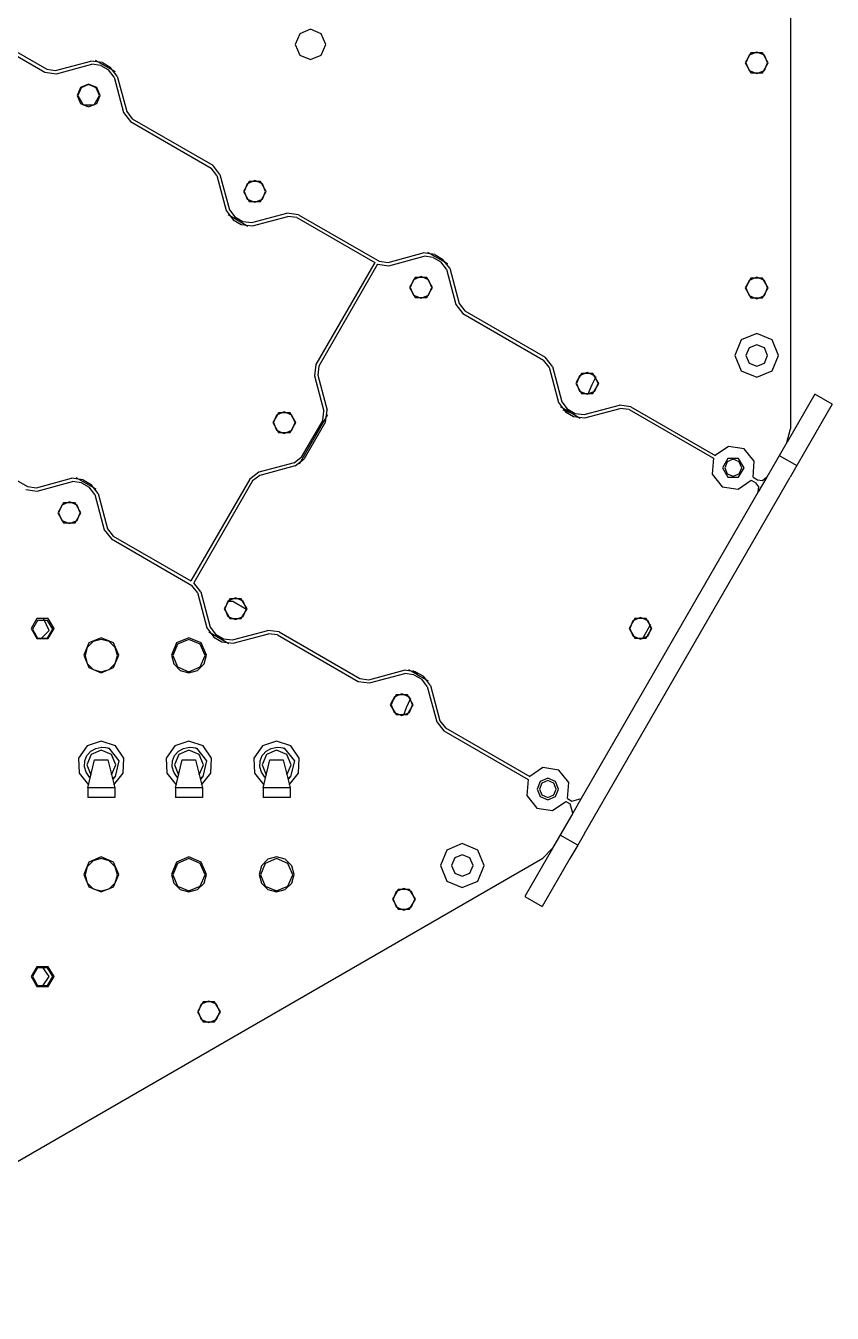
# Model space of a CAD drawing. Extents: x 0 to 85, y 10 to 110.
# Drawn here: x 55.59 to 85.49, y 10.91 to 58.62 of the extents above; entities that cross this region are included whole.
import ezdxf

# ---------------------------------------------------------------- set-up
doc = ezdxf.new("R2010")
doc.units = 0

msp = doc.modelspace()

# ---------------------------------------------------------------- linework, layer by layer
at = {"layer": 'Layer 1', "color": 7}
for points in [[(83.935525, 77.424974), (83.935525, 43.683233)], [(54.231585, 58.24006), (56.362802, 57.00975)], [(66.70593, 57.930189), (66.541178, 58.327936), (66.143431, 58.492688), (65.745684, 58.327936), (65.580931, 57.930189), (65.745684, 57.532442), (66.143431, 57.367689), (66.541178, 57.532442), (66.70593, 57.930189), (66.70593, 57.930189)], [(54.169144, 58.131846), (56.30036, 56.901535)], [(56.694853, 56.966093), (58.002158, 57.316401)], [(58.429031, 57.260122), (58.002195, 57.316317)], [(58.911794, 56.909208), (58.174666, 57.334922)], [(58.911794, 56.909208), (58.174666, 57.334922)], [(58.42893, 57.260045), (58.719707, 57.092299)], [(83.110873, 57.250909), (82.898373, 57.618969), (82.473373, 57.618969), (82.260873, 57.250909), (82.473373, 56.882848), (82.898373, 56.882848), (83.110873, 57.250909), (83.110873, 57.250909)], [(83.08587, 57.250909), (82.968175, 57.532764), (82.685873, 57.649383), (82.403571, 57.532764), (82.285877, 57.250909), (82.403571, 56.969054), (82.685873, 56.852435), (82.968175, 56.969054), (83.08587, 57.250909), (83.08587, 57.250909)], [(83.08587, 57.250909), (82.968175, 57.532764), (82.685873, 57.649383), (82.403571, 57.532764), (82.285877, 57.250909), (82.403571, 56.969054), (82.685873, 56.852435), (82.968175, 56.969054), (83.08587, 57.250909), (83.08587, 57.250909)], [(56.300281, 56.901445), (56.727116, 56.845253)], [(56.36278, 57.009699), (56.694763, 56.965993)], [(56.727132, 56.845179), (58.034437, 57.195487)], [(58.366531, 57.15187), (58.034548, 57.195577)], [(58.366489, 57.151831), (58.657265, 56.984085)], [(58.861171, 56.718325), (58.657329, 56.983976)], [(58.981911, 56.750678), (58.719829, 57.092231)], [(58.343179, 56.039521), (58.218365, 56.339428), (57.91818, 56.463572), (57.617996, 56.339428), (57.493182, 56.039521), (57.617996, 55.739614), (57.91818, 55.61547), (58.218365, 55.739614), (58.343179, 56.039521), (58.343179, 56.039521)], [(58.318181, 56.039521), (58.201024, 56.322364), (57.91818, 56.439521), (57.635337, 56.322364), (57.51818, 56.039521), (57.71818, 55.69311), (58.118181, 55.69311), (58.318181, 56.039521), (58.318181, 56.039521)], [(58.318181, 56.039521), (58.201024, 56.322364), (57.91818, 56.439521), (57.635337, 56.322364), (57.51818, 56.039521), (57.71818, 55.69311), (58.118181, 55.69311), (58.318181, 56.039521), (58.318181, 56.039521)], [(58.861259, 56.718444), (59.211567, 55.410874)], [(58.981909, 56.750723), (59.332217, 55.443154)], [(59.211495, 55.410896), (59.473581, 55.06934)], [(59.332238, 55.443246), (59.53608, 55.177594)], [(59.473504, 55.069298), (62.461704, 53.344217)], [(59.53621, 55.177512), (62.52441, 53.452431)], [(62.786371, 53.110796), (62.524289, 53.452352)], [(62.665632, 53.078446), (62.461789, 53.344098)], [(62.665698, 53.078575), (63.016006, 51.771006)], [(62.786348, 53.110854), (63.136655, 51.803285)], [(64.504687, 52.482171), (64.292187, 52.850231), (63.867188, 52.850231), (63.654688, 52.482171), (63.867188, 52.11411), (64.292187, 52.11411), (64.504687, 52.482171), (64.504687, 52.482171)], [(64.479687, 52.482171), (64.362367, 52.764716), (64.079687, 52.88171), (63.797008, 52.764716), (63.679688, 52.482171), (63.797008, 52.199626), (64.079687, 52.082631), (64.362367, 52.199626), (64.479687, 52.482171), (64.479687, 52.482171)], [(64.479687, 52.482171), (64.362367, 52.764716), (64.079687, 52.88171), (63.797008, 52.764716), (63.679688, 52.482171), (63.797008, 52.199626), (64.079687, 52.082631), (64.362367, 52.199626), (64.479687, 52.482171), (64.479687, 52.482171)], [(63.015958, 51.771014), (63.278041, 51.429461)], [(63.823248, 51.186807), (63.08612, 51.612521)], [(63.823248, 51.186807), (63.08612, 51.612521)], [(63.136698, 51.803367), (63.34054, 51.537715)], [(63.340649, 51.537644), (63.631426, 51.369898)], [(63.963213, 51.326242), (65.270782, 51.67655)], [(63.995756, 51.205328), (65.303061, 51.555636)], [(65.697589, 51.620247), (65.270753, 51.676439)], [(65.635086, 51.511993), (65.303103, 51.555699)], [(65.697554, 51.620194), (68.685755, 49.895113)], [(63.277943, 51.429429), (63.56872, 51.261684)], [(63.568839, 51.261567), (63.995674, 51.205375)], [(63.631338, 51.369822), (63.963321, 51.326115)], [(65.635113, 51.511979), (68.523036, 49.844577)], [(69.017806, 49.851192), (70.325111, 50.2015)], [(70.752045, 50.145427), (70.325212, 50.201621)], [(71.234747, 49.794571), (70.497619, 50.220021)], [(71.234747, 49.794571), (70.497619, 50.220021)], [(70.752148, 50.145408), (71.042925, 49.977663)], [(68.523036, 49.844577), (66.345518, 46.072682)], [(68.631515, 49.782136), (66.453733, 46.01024)], [(68.631401, 49.78216), (69.050133, 49.730555)], [(68.685797, 49.895002), (69.01778, 49.851295)], [(69.050086, 49.730542), (70.357655, 50.08085)], [(70.689545, 50.037173), (70.357562, 50.080879)], [(70.689442, 50.037194), (70.980219, 49.869184)], [(71.184188, 49.603629), (70.980346, 49.869281)], [(71.304928, 49.63598), (71.042845, 49.977533)], [(71.304862, 49.636086), (71.65517, 48.328517)], [(70.666196, 48.924823), (70.453696, 49.292884), (70.028696, 49.292884), (69.816196, 48.924823), (70.028696, 48.556763), (70.453696, 48.556763), (70.666196, 48.924823), (70.666196, 48.924823)], [(70.641195, 48.924823), (70.523876, 49.207368), (70.241196, 49.324363), (69.958516, 49.207368), (69.841197, 48.924823), (69.958516, 48.642278), (70.241196, 48.525284), (70.523876, 48.642278), (70.641195, 48.924823), (70.641195, 48.924823)], [(70.641195, 48.924823), (70.523876, 49.207368), (70.241196, 49.324363), (69.958516, 49.207368), (69.841197, 48.924823), (69.958516, 48.642278), (70.241196, 48.525284), (70.523876, 48.642278), (70.641195, 48.924823), (70.641195, 48.924823)], [(71.184212, 49.603542), (71.53452, 48.296238)], [(83.110873, 48.904943), (82.898373, 49.273003), (82.473373, 49.273003), (82.260873, 48.904943), (82.473373, 48.536882), (82.898373, 48.536882), (83.110873, 48.904943), (83.110873, 48.904943)], [(83.08587, 48.904943), (82.968175, 49.186798), (82.685873, 49.303416), (82.403571, 49.186798), (82.285877, 48.904943), (82.403571, 48.623087), (82.685873, 48.506469), (82.968175, 48.623087), (83.08587, 48.904943), (83.08587, 48.904943)], [(83.08587, 48.904943), (82.968175, 49.186798), (82.685873, 49.303416), (82.403571, 49.186798), (82.285877, 48.904943), (82.403571, 48.623087), (82.685873, 48.506469), (82.968175, 48.623087), (83.08587, 48.904943), (83.08587, 48.904943)], [(71.534512, 48.296198), (71.796595, 47.954645)], [(71.655252, 48.328551), (71.859094, 48.062897)], [(71.796722, 47.954661), (74.783599, 46.229315)], [(71.859163, 48.062875), (74.847099, 46.33753)], [(83.498355, 46.404945), (83.259455, 46.977773), (82.68586, 47.214821), (82.112264, 46.977773), (81.873365, 46.404945), (82.112264, 45.832118), (82.68586, 45.595069), (83.259455, 45.832118), (83.498355, 46.404945), (83.498355, 46.404945)], [(83.08587, 46.404945), (82.968175, 46.686801), (82.685873, 46.803419), (82.403571, 46.686801), (82.285877, 46.404945), (82.403571, 46.12309), (82.685873, 46.006472), (82.968175, 46.12309), (83.08587, 46.404945), (83.08587, 46.404945)], [(83.08587, 46.404945), (82.968175, 46.686801), (82.685873, 46.803419), (82.403571, 46.686801), (82.285877, 46.404945), (82.403571, 46.12309), (82.685873, 46.006472), (82.968175, 46.12309), (83.08587, 46.404945), (83.08587, 46.404945)], [(75.10938, 45.996101), (74.847311, 46.337654)], [(66.345415, 46.072716), (66.28922, 45.645881)], [(66.453669, 46.010217), (66.409963, 45.678234)], [(74.988651, 45.963748), (74.784816, 46.2294)], [(74.987328, 45.963674), (75.339223, 44.656369)], [(75.109036, 45.996218), (75.460932, 44.688648)], [(66.289162, 45.64591), (66.63947, 44.33834)], [(66.410076, 45.678189), (66.760384, 44.370884)], [(76.827714, 45.367476), (76.615215, 45.735536), (76.190215, 45.735536), (75.977715, 45.367476), (76.190215, 44.999415), (76.615215, 44.999415), (76.827714, 45.367476), (76.827714, 45.367476)], [(76.802711, 45.367476), (76.685017, 45.649331), (76.402715, 45.765949), (76.120412, 45.649331), (76.002718, 45.367476), (76.120412, 45.08562), (76.402715, 44.969002), (76.685017, 45.08562), (76.802711, 45.367476), (76.802711, 45.367476)], [(76.802711, 45.367476), (76.685017, 45.649331), (76.402715, 45.765949), (76.120412, 45.649331), (76.002718, 45.367476), (76.120412, 45.08562), (76.402715, 44.969002), (76.685017, 45.08562), (76.802711, 45.367476), (76.802711, 45.367476)], [(76.148847, 45.675543), (76.008618, 45.434508)], [(76.716087, 45.60931), (76.703122, 45.585709), (76.570064, 45.320618), (76.458013, 45.049722), (76.431554, 44.976647)], [(84.835107, 44.97334), (83.808525, 43.195871)], [(85.485981, 44.598161), (84.835107, 44.97334)], [(75.338985, 44.656319), (75.601055, 44.314763)], [(76.146202, 44.07217), (75.408015, 44.497619)], [(76.146202, 44.07217), (75.408015, 44.497619)], [(75.459715, 44.68867), (75.663549, 44.423018)], [(75.811663, 44.265337), (75.511176, 44.379208)], [(75.811663, 44.265337), (75.511176, 44.379208)], [(75.664661, 44.423007), (75.953056, 44.254997)], [(76.286431, 44.211341), (77.593471, 44.561649)], [(76.318181, 44.090691), (77.625221, 44.440999)], [(78.020613, 44.505549), (77.593762, 44.561744)], [(77.958092, 44.397298), (77.62612, 44.441001)], [(77.958595, 44.397342), (81.08332, 42.593416)], [(78.019449, 44.505557), (81.144174, 42.70163)], [(85.485981, 44.598161), (84.459399, 42.820957)], [(65.595989, 43.913552), (65.383489, 44.281613), (64.958489, 44.281613), (64.74599, 43.913552), (64.958489, 43.545492), (65.383489, 43.545492), (65.595989, 43.913552), (65.595989, 43.913552)], [(65.570988, 43.913552), (65.453669, 44.196097), (65.170989, 44.313092), (64.88831, 44.196097), (64.77099, 43.913552), (64.88831, 43.631008), (65.170989, 43.514013), (65.453669, 43.631008), (65.570988, 43.913552), (65.570988, 43.913552)], [(65.570988, 43.913552), (65.453669, 44.196097), (65.170989, 44.313092), (64.88831, 44.196097), (64.77099, 43.913552), (64.88831, 43.631008), (65.170989, 43.514013), (65.453669, 43.631008), (65.570988, 43.913552), (65.570988, 43.913552)], [(66.778905, 44.198376), (65.728246, 42.378839)], [(66.778905, 44.198376), (65.728246, 42.378839)], [(66.595814, 44.006553), (65.802858, 42.633103)], [(66.704028, 43.943847), (65.911073, 42.570661)], [(66.59584, 44.006469), (66.639547, 44.338452)], [(66.704094, 43.943966), (66.760286, 44.370802)], [(75.601161, 44.314793), (75.892202, 44.146782)], [(75.891858, 44.146872), (76.318683, 44.090678)], [(75.954352, 44.255124), (76.286325, 44.211417)], [(83.801884, 43.183264), (83.935869, 43.683262)], [(52.661021, 43.26969), (55.649221, 41.544609)], [(82.548158, 41.891559), (82.591458, 42.482798), (82.221579, 42.946078), (81.635428, 43.034767), (81.145048, 42.701651)], [(83.800588, 43.183171), (83.054464, 41.888037)], [(83.800588, 43.183171), (83.808525, 43.195871)], [(65.537294, 42.429295), (65.802948, 42.633137)], [(65.569647, 42.308555), (65.9112, 42.570638)], [(81.082553, 42.593397), (81.039258, 42.002161), (81.409137, 41.538887), (81.995284, 41.450197), (82.485663, 41.783307)], [(82.215365, 42.242478), (82.01536, 42.588897), (81.61535, 42.588897), (81.415346, 42.242478), (81.61535, 41.896059), (82.01536, 41.896059), (82.215365, 42.242478), (82.215365, 42.242478)], [(82.215365, 42.242478), (82.01536, 42.588897), (81.61535, 42.588897), (81.415346, 42.242478), (81.61535, 41.896059), (82.01536, 41.896059), (82.215365, 42.242478), (82.215365, 42.242478)], [(82.127868, 42.242478), (82.036112, 42.463033), (81.815369, 42.554335), (81.594625, 42.463033), (81.50287, 42.242478), (81.594625, 42.021923), (81.815369, 41.930621), (82.036112, 42.021923), (82.127868, 42.242478), (82.127868, 42.242478)], [(83.522776, 42.700043), (84.17365, 42.325128)], [(84.459399, 42.820957), (84.17365, 42.325128)], [(64.229865, 42.078971), (63.888312, 41.816888)], [(65.537217, 42.429374), (64.229912, 42.079066)], [(65.569761, 42.30846), (64.262192, 41.958152)], [(84.17365, 42.325128), (83.922296, 41.892006)], [(55.649298, 41.544516), (55.981281, 41.50081)], [(55.981273, 41.500688), (57.288842, 41.85126)], [(56.013552, 41.380038), (57.321121, 41.730346)], [(57.715546, 41.794941), (57.288712, 41.851136)], [(57.653046, 41.686687), (57.321063, 41.730393)], [(58.198214, 41.444067), (57.461086, 41.869781)], [(58.198214, 41.444067), (57.461086, 41.869781)], [(57.653173, 41.68669), (57.94395, 41.518679)], [(57.715614, 41.794904), (58.006391, 41.627158)], [(58.147689, 41.253141), (57.943846, 41.518793)], [(58.268429, 41.285495), (58.006346, 41.627047)], [(63.888336, 41.816864), (61.710553, 38.044969)], [(63.99655, 41.754423), (61.818768, 37.982528)], [(64.262218, 41.958231), (63.996563, 41.754388)], [(76.297014, 28.685081), (83.922296, 41.892006)], [(82.48561, 41.783262), (82.649652, 41.688277)], [(82.54911, 41.891477), (82.713152, 41.796492)], [(82.741647, 41.346846), (82.766618, 41.536555), (82.650128, 41.688354)], [(82.712622, 41.796605), (82.902337, 41.771622), (83.054146, 41.888111)], [(83.054464, 41.888037), (82.742256, 41.346965)], [(83.054464, 41.888037), (82.742256, 41.346965)], [(55.586798, 41.436262), (56.013634, 41.38007)], [(58.147678, 41.253038), (58.497986, 39.945734)], [(58.268328, 41.285582), (58.618636, 39.978013)], [(82.742256, 41.346965), (76.177952, 29.980215)], [(57.629696, 40.574338), (57.417197, 40.942398), (56.992197, 40.942398), (56.779697, 40.574338), (56.992197, 40.206277), (57.417197, 40.206277), (57.629696, 40.574338), (57.629696, 40.574338)], [(57.604696, 40.574338), (57.487376, 40.856883), (57.204697, 40.973877), (56.922017, 40.856883), (56.804697, 40.574338), (56.922017, 40.291793), (57.204697, 40.174798), (57.487376, 40.291793), (57.604696, 40.574338), (57.604696, 40.574338)], [(57.604696, 40.574338), (57.487376, 40.856883), (57.204697, 40.973877), (56.922017, 40.856883), (56.804697, 40.574338), (56.922017, 40.291793), (57.204697, 40.174798), (57.487376, 40.291793), (57.604696, 40.574338), (57.604696, 40.574338)], [(58.498013, 39.945712), (58.760095, 39.604159)], [(58.618753, 39.978063), (58.822595, 39.712411)], [(58.82263, 39.712371), (61.710553, 38.044969)], [(58.760188, 39.604157), (61.748388, 37.878811)], [(61.952149, 37.613262), (61.748306, 37.878914)], [(62.072889, 37.645616), (61.818831, 37.982446)], [(61.952117, 37.61317), (62.302425, 36.305865)], [(62.072767, 37.645713), (62.42334, 36.338144)], [(63.791205, 37.016988), (63.578705, 37.385048), (63.153705, 37.385048), (62.941205, 37.016988), (63.153705, 36.648927), (63.578705, 36.648927), (63.791205, 37.016988), (63.791205, 37.016988)], [(63.766204, 37.016988), (63.648885, 37.299532), (63.366205, 37.416527), (63.083525, 37.299532), (62.966206, 37.016988), (63.083525, 36.734443), (63.366205, 36.617448), (63.648885, 36.734443), (63.766204, 37.016988), (63.766204, 37.016988)], [(63.766204, 37.016988), (63.648885, 37.299532), (63.366205, 37.416527), (63.083525, 37.299532), (62.966206, 37.016988), (63.083525, 36.734443), (63.366205, 36.617448), (63.648885, 36.734443), (63.766204, 37.016988), (63.766204, 37.016988)], [(63.260216, 37.282176), (63.066541, 37.282176)], [(63.764776, 36.983727), (63.260216, 37.282176)], [(56.635216, 36.282047), (56.422716, 36.650108), (55.997717, 36.650108), (55.785217, 36.282047), (55.997717, 35.913987), (56.422716, 35.913987), (56.635216, 36.282047), (56.635216, 36.282047)], [(56.585215, 36.257047), (56.397715, 36.581807), (56.022715, 36.581807), (55.835215, 36.257047), (56.022715, 35.932287), (56.397715, 35.932287), (56.585215, 36.257047), (56.585215, 36.257047)], [(56.136438, 35.889377), (56.454771, 36.216287), (56.25967, 36.62877)], [(62.302473, 36.305831), (62.564556, 35.964278)], [(62.423213, 36.338184), (62.627055, 36.072532)], [(78.802853, 36.288561), (78.590353, 36.656622), (78.165354, 36.656622), (77.952854, 36.288561), (78.165354, 35.920501), (78.590353, 35.920501), (78.802853, 36.288561), (78.802853, 36.288561)], [(78.77785, 36.288561), (78.660156, 36.570417), (78.377853, 36.687035), (78.095551, 36.570417), (77.977857, 36.288561), (78.095551, 36.006706), (78.377853, 35.890088), (78.660156, 36.006706), (78.77785, 36.288561), (78.77785, 36.288561)], [(78.77785, 36.288561), (78.660156, 36.570417), (78.377853, 36.687035), (78.095551, 36.570417), (77.977857, 36.288561), (78.095551, 36.006706), (78.377853, 35.890088), (78.660156, 36.006706), (78.77785, 36.288561), (78.77785, 36.288561)], [(78.749698, 36.433923), (78.43749, 35.893116)], [(59.035212, 35.294547), (58.844473, 35.753509), (58.385213, 35.94353), (57.925954, 35.753509), (57.735215, 35.294547), (57.925954, 34.835585), (58.385213, 34.645564), (58.844473, 34.835585), (59.035212, 35.294547), (59.035212, 35.294547)], [(58.985213, 35.282048), (58.904828, 35.582048), (58.685213, 35.801663), (58.385213, 35.882048), (58.085213, 35.801663), (57.865598, 35.582048), (57.785213, 35.282048), (57.865598, 34.982048), (58.085213, 34.762433), (58.385213, 34.682048), (58.685213, 34.762433), (58.904828, 34.982048), (58.985213, 35.282048), (58.985213, 35.282048)], [(62.285209, 35.294547), (62.094828, 35.754166), (61.635209, 35.944547), (61.17559, 35.754166), (60.985209, 35.294547), (61.072293, 34.969547), (61.310209, 34.731631), (61.635209, 34.644547), (61.960209, 34.731631), (62.198125, 34.969547), (62.285209, 35.294547), (62.285209, 35.294547)], [(62.235208, 35.282048), (62.059191, 35.705796), (61.635209, 35.881251), (61.211227, 35.705796), (61.03521, 35.282048), (61.211227, 34.8583), (61.635209, 34.682846), (62.059191, 34.8583), (62.235208, 35.282048), (62.235208, 35.282048)], [(63.109668, 35.721666), (62.37254, 36.14738)], [(63.109668, 35.721666), (62.37254, 36.14738)], [(62.564627, 35.964289), (62.855404, 35.796278)], [(62.627069, 36.072503), (62.917845, 35.904757)], [(62.855356, 35.796387), (63.282189, 35.740192)], [(62.917856, 35.904638), (63.249839, 35.860932)], [(63.249897, 35.860837), (64.557202, 36.211144)], [(63.282176, 35.740187), (64.589745, 36.090495)], [(64.984104, 36.155063), (64.557268, 36.211258)], [(64.921604, 36.046809), (64.589621, 36.090516)], [(64.921532, 36.046838), (67.909733, 34.321493)], [(64.983974, 36.155053), (67.972439, 34.429707)], [(67.972315, 34.429818), (68.304297, 34.386112)], [(68.304226, 34.386051), (69.611795, 34.736359)], [(68.33677, 34.265401), (69.644074, 34.615709)], [(70.038562, 34.680243), (69.611726, 34.736438)], [(69.976063, 34.571992), (69.64408, 34.615698)], [(70.521167, 34.32943), (69.784039, 34.75488)], [(70.521167, 34.32943), (69.784039, 34.75488)], [(69.937817, 34.725858), (70.186673, 34.522565)], [(69.937817, 34.725858), (70.186673, 34.522565)], [(69.976126, 34.572053), (70.266903, 34.404043)], [(70.038568, 34.680267), (70.329344, 34.512257)], [(70.470703, 34.138446), (70.266863, 34.404098)], [(70.332784, 34.506172), (70.299446, 34.458282)], [(70.591446, 34.170797), (70.329363, 34.51235)], [(70.362682, 34.481301), (70.342309, 34.432088)], [(67.909815, 34.321567), (68.336648, 34.265372)], [(70.470632, 34.138401), (70.82094, 32.831097)], [(70.591546, 34.17068), (70.941854, 32.863376)], [(69.952713, 33.45964), (69.740213, 33.827701), (69.315214, 33.827701), (69.102714, 33.45964), (69.315214, 33.091579), (69.740213, 33.091579), (69.952713, 33.45964), (69.952713, 33.45964)], [(69.927713, 33.45964), (69.810393, 33.742185), (69.527713, 33.859179), (69.245034, 33.742185), (69.127714, 33.45964), (69.245034, 33.177095), (69.527713, 33.060101), (69.810393, 33.177095), (69.927713, 33.45964), (69.927713, 33.45964)], [(69.927713, 33.45964), (69.810393, 33.742185), (69.527713, 33.859179), (69.245034, 33.742185), (69.127714, 33.45964), (69.245034, 33.177095), (69.527713, 33.060101), (69.810393, 33.177095), (69.927713, 33.45964), (69.927713, 33.45964)], [(69.2726, 33.76772), (69.133429, 33.526685)], [(69.851084, 33.690777), (69.838887, 33.665589), (69.694184, 33.34057), (69.590573, 33.068478)], [(70.82103, 32.831015), (71.083112, 32.489462)], [(70.941769, 32.863368), (71.145612, 32.597716)], [(71.083141, 32.48952), (74.207602, 30.685593)], [(71.145583, 32.597734), (74.270044, 30.793808)], [(58.856912, 30.495083), (59.204618, 30.925135), (59.224996, 31.477792), (58.909904, 31.932282), (58.385213, 32.107051), (57.860522, 31.932282), (57.54543, 31.477792), (57.565808, 30.925135), (57.913515, 30.495083)], [(62.106906, 30.495083), (62.454613, 30.925135), (62.474991, 31.477792), (62.159899, 31.932282), (61.635208, 32.107051), (61.110517, 31.932282), (60.795425, 31.477792), (60.815802, 30.925135), (61.163509, 30.495083)], [(65.356904, 30.495083), (65.70461, 30.925135), (65.724988, 31.477792), (65.409896, 31.932282), (64.885205, 32.107051), (64.360514, 31.932282), (64.045422, 31.477792), (64.0658, 30.925135), (64.413507, 30.495083)], [(57.975535, 30.756753), (57.950638, 30.779983), (57.824662, 30.954801), (57.764189, 31.160988), (57.775328, 31.374697), (57.856791, 31.573314), (57.872718, 31.597603)], [(58.769658, 30.856411), (58.922696, 31.236203), (58.763813, 31.613587), (58.385213, 31.769553), (58.006613, 31.613587), (57.84773, 31.236203), (58.000769, 30.856411)], [(57.872716, 31.597611), (57.998686, 31.734038), (58.189117, 31.842141), (58.407554, 31.882866), (58.546421, 31.873076), (58.613781, 31.860164), (58.637779, 31.85482), (58.653601, 31.851407), (58.664184, 31.84929), (58.671328, 31.848232), (58.676196, 31.847967), (58.679556, 31.84798), (58.682943, 31.848509), (58.684266, 31.849039), (58.68506, 31.849832), (58.685589, 31.850362)], [(58.918933, 30.798694), (59.05639, 31.380977), (58.685557, 31.850478)], [(61.225533, 30.756753), (61.200636, 30.779983), (61.074657, 30.954801), (61.014184, 31.160988), (61.025323, 31.374697), (61.106785, 31.573314), (61.122713, 31.597603)], [(62.019655, 30.856411), (62.172692, 31.236203), (62.013808, 31.613587), (61.635209, 31.769552), (61.25661, 31.613587), (61.097726, 31.236203), (61.250763, 30.856411)], [(61.122711, 31.597611), (61.248684, 31.734038), (61.439115, 31.842141), (61.657549, 31.882866), (61.796416, 31.873076), (61.863778, 31.860164), (61.887776, 31.85482), (61.903598, 31.851407), (61.914181, 31.84929), (61.921325, 31.848232), (61.926194, 31.847967), (61.929554, 31.84798), (61.932967, 31.848509), (61.93429, 31.849039), (61.935084, 31.849832), (61.935613, 31.850362)], [(62.168927, 30.798694), (62.306385, 31.380977), (61.935552, 31.850478)], [(64.475527, 30.756753), (64.45063, 30.779983), (64.324654, 30.954801), (64.264181, 31.160988), (64.27532, 31.374697), (64.356783, 31.573314), (64.372711, 31.597603)], [(65.26965, 30.856411), (65.422687, 31.236203), (65.263803, 31.613587), (64.885204, 31.769552), (64.506605, 31.613587), (64.347721, 31.236203), (64.500758, 30.856411)], [(64.372708, 31.597611), (64.498678, 31.734038), (64.689109, 31.842141), (64.907547, 31.882866), (65.046413, 31.873076), (65.113773, 31.860164), (65.137771, 31.85482), (65.153593, 31.851407), (65.164176, 31.84929), (65.17132, 31.848232), (65.176188, 31.847967), (65.179548, 31.84798), (65.182962, 31.848509), (65.184284, 31.849039), (65.185078, 31.849832), (65.185607, 31.850362)], [(65.418925, 30.798694), (65.556382, 31.380977), (65.185549, 31.850478)], [(57.885212, 30.377883), (58.135243, 31.413196)], [(58.135243, 31.413196), (58.635305, 31.413196)], [(58.635305, 31.413196), (58.885336, 30.377883)], [(61.135085, 30.377883), (61.385116, 31.413196)], [(61.385116, 31.413196), (61.885178, 31.413196)], [(61.885178, 31.413196), (62.135209, 30.377883)], [(64.385223, 30.377883), (64.635254, 31.413196)], [(64.635254, 31.413196), (65.135315, 31.413196)], [(65.135315, 31.413196), (65.385082, 30.377883)], [(75.67318, 29.983726), (75.716524, 30.575), (75.346629, 31.038315), (74.760438, 31.126992), (74.270054, 30.793815)], [(58.918933, 30.798694), (58.91761, 30.799488), (58.916022, 30.799753), (58.914435, 30.799591), (58.912583, 30.799062), (58.911789, 30.798533), (58.910466, 30.797739), (58.905889, 30.79467), (58.893956, 30.786468), (58.885436, 30.780144), (58.870964, 30.768926), (58.82464, 30.734319), (58.802812, 30.719264)], [(58.918933, 30.798694), (58.812504, 30.693464)], [(62.168927, 30.798694), (62.167604, 30.799488), (62.166017, 30.799753), (62.164429, 30.799591), (62.162577, 30.799062), (62.161784, 30.798533), (62.160461, 30.797739), (62.155857, 30.79467), (62.143924, 30.786468), (62.135405, 30.780144), (62.120932, 30.768926), (62.074606, 30.734319), (62.052778, 30.719264)], [(62.168927, 30.798694), (62.062499, 30.693464)], [(65.418925, 30.798694), (65.417602, 30.799488), (65.416014, 30.799753), (65.414427, 30.799591), (65.412575, 30.799062), (65.411781, 30.798533), (65.410458, 30.797739), (65.405854, 30.79467), (65.393922, 30.786468), (65.385375, 30.780144), (65.370903, 30.768926), (65.32458, 30.734319), (65.302752, 30.719264)], [(65.418925, 30.798694), (65.312496, 30.693464)], [(74.207554, 30.685564), (74.164189, 30.094274), (74.534089, 29.63094), (75.120298, 29.542268), (75.610686, 29.875472)], [(75.340361, 30.334645), (75.222667, 30.6165), (74.940365, 30.733119), (74.658062, 30.6165), (74.540368, 30.334645), (74.658062, 30.052789), (74.940365, 29.936171), (75.222667, 30.052789), (75.340361, 30.334645), (75.340361, 30.334645)], [(75.340361, 30.334645), (75.222667, 30.6165), (74.940365, 30.733119), (74.658062, 30.6165), (74.540368, 30.334645), (74.658062, 30.052789), (74.940365, 29.936171), (75.222667, 30.052789), (75.340361, 30.334645), (75.340361, 30.334645)], [(75.252864, 30.334645), (75.161108, 30.5552), (74.940365, 30.646502), (74.719621, 30.5552), (74.627866, 30.334645), (74.719621, 30.11409), (74.940365, 30.022788), (75.161108, 30.11409), (75.252864, 30.334645), (75.252864, 30.334645)], [(58.885336, 30.377883), (57.885212, 30.377883)], [(57.885212, 30.377883), (57.885212, 30.015669)], [(58.885336, 30.377883), (58.885336, 30.015669)], [(62.135209, 30.377883), (61.135085, 30.377883)], [(61.135085, 30.377883), (61.135085, 30.015669)], [(62.135209, 30.377883), (62.135209, 30.015669)], [(65.385082, 30.377883), (64.385223, 30.377883)], [(64.385223, 30.377883), (64.385223, 30.015669)], [(65.385082, 30.377883), (65.385082, 30.015669)], [(58.885336, 30.015669), (57.885212, 30.015669)], [(62.135209, 30.015669), (61.135085, 30.015669)], [(65.385082, 30.015669), (64.385223, 30.015669)], [(75.611744, 29.87544), (75.775785, 29.780455)], [(75.672598, 29.983654), (75.836639, 29.888669)], [(75.866643, 29.439013), (75.77515, 29.780518)], [(75.837645, 29.888772), (76.179142, 29.980278)], [(76.177952, 29.980215), (75.865744, 29.439143)], [(76.177952, 29.980215), (75.865744, 29.439143)], [(75.865744, 29.439143), (75.11962, 28.143744)], [(76.297014, 28.685081), (76.048306, 28.252223)], [(72.583316, 27.499527), (72.345109, 28.073627), (71.770818, 28.31137), (71.196526, 28.073627), (70.958319, 27.499527), (71.196526, 26.925427), (71.770818, 26.687684), (72.345109, 26.925427), (72.583316, 27.499527), (72.583316, 27.499527)], [(76.048306, 28.251959), (75.397432, 28.627137)], [(76.048306, 28.252223), (75.397432, 28.627137)], [(76.048306, 28.251959), (75.75991, 27.75613)], [(45.531832, 10.906956), (74.751849, 27.777826)], [(59.035212, 27.169558), (58.844473, 27.62852), (58.385213, 27.818541), (57.925954, 27.62852), (57.735215, 27.169558), (57.925954, 26.710596), (58.385213, 26.520574), (58.844473, 26.710596), (59.035212, 27.169558), (59.035212, 27.169558)], [(58.985213, 27.157059), (58.904828, 27.457059), (58.685213, 27.676674), (58.385213, 27.757059), (58.085213, 27.676674), (57.865598, 27.457059), (57.785213, 27.157059), (57.865598, 26.857059), (58.085213, 26.637443), (58.385213, 26.557058), (58.685213, 26.637443), (58.904828, 26.857059), (58.985213, 27.157059), (58.985213, 27.157059)], [(62.285209, 27.169558), (62.094828, 27.629177), (61.635209, 27.819557), (61.17559, 27.629177), (60.985209, 27.169558), (61.072293, 26.844558), (61.310209, 26.606641), (61.635209, 26.519558), (61.960209, 26.606641), (62.198125, 26.844558), (62.285209, 27.169558), (62.285209, 27.169558)], [(62.235208, 27.157059), (62.059191, 27.580807), (61.635209, 27.756261), (61.211227, 27.580807), (61.03521, 27.157059), (61.211227, 26.73331), (61.635209, 26.557856), (62.059191, 26.73331), (62.235208, 27.157059), (62.235208, 27.157059)], [(65.535204, 27.169558), (65.44812, 27.494557), (65.210204, 27.732474), (64.885204, 27.819557), (64.560204, 27.732474), (64.322288, 27.494557), (64.235204, 27.169558), (64.322288, 26.844558), (64.560204, 26.606641), (64.885204, 26.519558), (65.210204, 26.606641), (65.44812, 26.844558), (65.535204, 27.169558), (65.535204, 27.169558)], [(65.485203, 27.157059), (65.309186, 27.580807), (64.885204, 27.756261), (64.461222, 27.580807), (64.285205, 27.157059), (64.461222, 26.73331), (64.885204, 26.557856), (65.309186, 26.73331), (65.485203, 27.157059), (65.485203, 27.157059)], [(72.170818, 27.499527), (72.053499, 27.782072), (71.770819, 27.899066), (71.488139, 27.782072), (71.37082, 27.499527), (71.488139, 27.216982), (71.770819, 27.099988), (72.053499, 27.216982), (72.170818, 27.499527), (72.170818, 27.499527)], [(72.170818, 27.499527), (72.053499, 27.782072), (71.770819, 27.899066), (71.488139, 27.782072), (71.37082, 27.499527), (71.488139, 27.216982), (71.770819, 27.099988), (72.053499, 27.216982), (72.170818, 27.499527), (72.170818, 27.499527)], [(75.111682, 28.131044), (74.085365, 26.35384)], [(75.75991, 27.75613), (74.735974, 25.978662)], [(74.752855, 27.777837), (75.118879, 28.143863)], [(75.111682, 28.131044), (75.11962, 28.143744)], [(70.030757, 26.249528), (69.818257, 26.617589), (69.393258, 26.617589), (69.180758, 26.249528), (69.393258, 25.881468), (69.818257, 25.881468), (70.030757, 26.249528), (70.030757, 26.249528)], [(70.005757, 26.249528), (69.888437, 26.532073), (69.605757, 26.649068), (69.323078, 26.532073), (69.205758, 26.249528), (69.323078, 25.966983), (69.605757, 25.849989), (69.888437, 25.966983), (70.005757, 26.249528), (70.005757, 26.249528)], [(70.005757, 26.249528), (69.888437, 26.532073), (69.605757, 26.649068), (69.323078, 26.532073), (69.205758, 26.249528), (69.323078, 25.966983), (69.605757, 25.849989), (69.888437, 25.966983), (70.005757, 26.249528), (70.005757, 26.249528)], [(74.085365, 26.35384), (74.735974, 25.978662)], [(56.635216, 23.382062), (56.422716, 23.750123), (55.997717, 23.750123), (55.785217, 23.382062), (55.997717, 23.014002), (56.422716, 23.014002), (56.635216, 23.382062), (56.635216, 23.382062)], [(56.585215, 23.382062), (56.397715, 23.706822), (56.022715, 23.706822), (55.835215, 23.382062), (56.022715, 23.057303), (56.397715, 23.057303), (56.585215, 23.382062), (56.585215, 23.382062)], [(56.1998, 23.007207), (56.460219, 23.382062), (56.1998, 23.756918)], [(62.802937, 22.076544), (62.590437, 22.444604), (62.165437, 22.444604), (61.952938, 22.076544), (62.165437, 21.708483), (62.590437, 21.708483), (62.802937, 22.076544), (62.802937, 22.076544)], [(62.777936, 22.076544), (62.660617, 22.359089), (62.377937, 22.476083), (62.095258, 22.359089), (61.977938, 22.076544), (62.095258, 21.793999), (62.377937, 21.677004), (62.660617, 21.793999), (62.777936, 22.076544), (62.777936, 22.076544)], [(62.777936, 22.076544), (62.660617, 22.359089), (62.377937, 22.476083), (62.095258, 22.359089), (61.977938, 22.076544), (62.095258, 21.793999), (62.377937, 21.677004), (62.660617, 21.793999), (62.777936, 22.076544), (62.777936, 22.076544)]]:
    msp.add_lwpolyline(points, dxfattribs=at)

doc.saveas('drawing.dxf')
